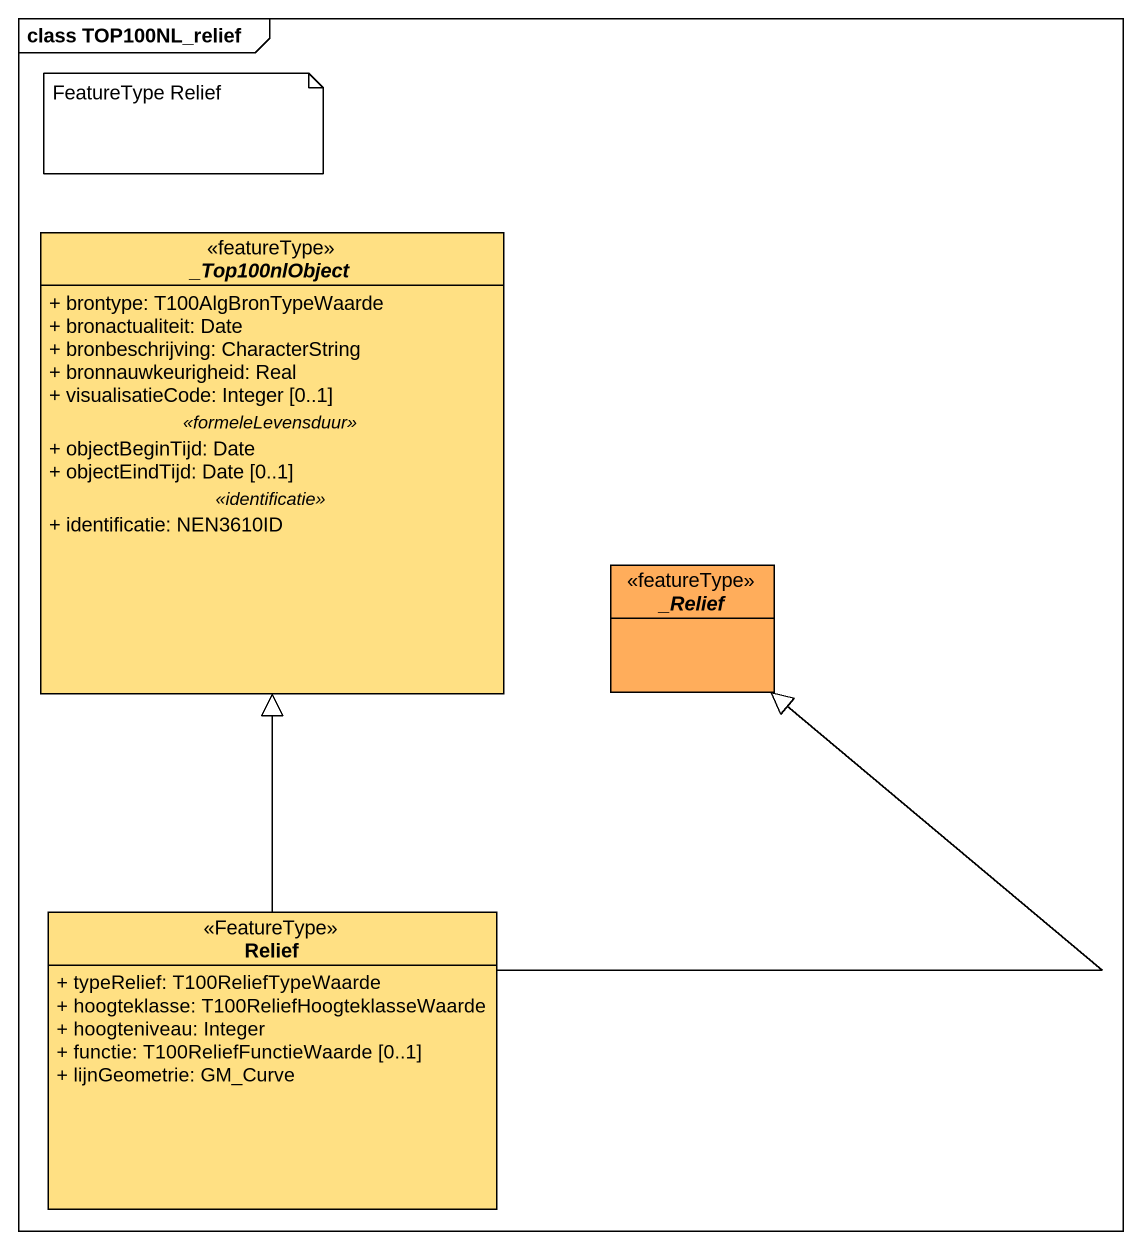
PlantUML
@startuml
mainframe class TOP100NL_relief
hide circle
hide empty members
skinparam classAttributeIconSize 0
abstract class "_Top100nlObject" as Top100nlObject <<featureType>> #FFE083 {
  + brontype: T100AlgBronTypeWaarde
  + bronactualiteit: Date
  + bronbeschrijving: CharacterString
  + bronnauwkeurigheid: Real
  + visualisatieCode: Integer [0..1]
  .. <<formeleLevensduur>> ..
  + objectBeginTijd: Date
  + objectEindTijd: Date [0..1]
  .. <<identificatie>> ..
  + identificatie: NEN3610ID
}
abstract class "_Relief" as Relief <<featureType>> #FFAD5B
class "Relief" as Relief_2 <<FeatureType>> #FFE083 {
  + typeRelief: T100ReliefTypeWaarde
  + hoogteklasse: T100ReliefHoogteklasseWaarde
  + hoogteniveau: Integer
  + functie: T100ReliefFunctieWaarde [0..1]
  + lijnGeometrie: GM_Curve
}
Relief_2 -up-|> Top100nlObject
Relief_2 -up-|> Relief
note as N1
  FeatureType Relief
end note
@enduml
